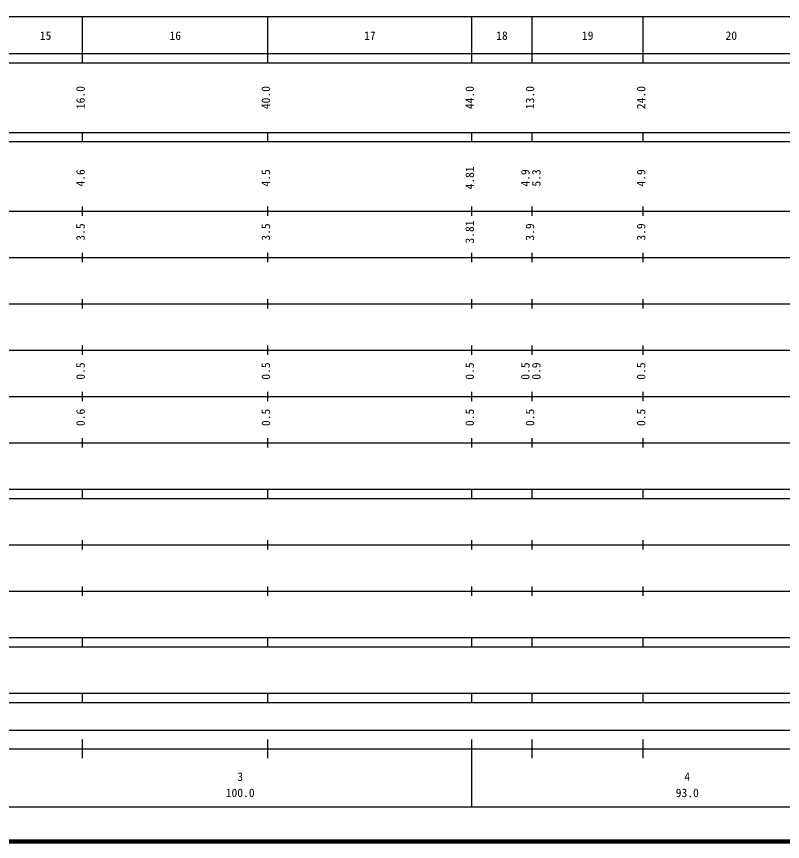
# Model space of a CAD drawing. Units: millimetres on the paper, enlarged 1000 times. Extents: x 40000 to 680000, y 20000 to 380000.
# Drawn here: x 269720 to 435052, y 20000 to 198000 of the extents above; entities that cross this region are included whole.
import ezdxf
from ezdxf.enums import TextEntityAlignment as Align

# ---------------------------------------------------------------- set-up
doc = ezdxf.new("R2010")
doc.units = ezdxf.units.MM
doc.header["$LTSCALE"] = 1000
doc.layers.add('M-TTL', color=2, linetype='Continuous', lineweight=140)
doc.layers.add('M-TTL-BAND', color=7, linetype='Continuous', lineweight=25)
doc.styles.add('ＭＳ ゴシック', font='')
doc.styles.get('ＭＳ ゴシック').set_extended_font_data('MS Gothic')

msp = doc.modelspace()

# ---------------------------------------------------------------- linework, layer by layer
at = {"layer": 'M-TTL'}
msp.add_line((40000, 20000), (680000, 20000), dxfattribs=at)
at = {"layer": 'M-TTL-BAND'}
for p, q in [((68000, 198000), (579000, 198000)), ((284000, 188000), (284000, 198000)), ((324000, 188000), (324000, 198000)), ((368000, 188000), (368000, 198000)), ((381000, 188000), (381000, 198000)), ((405000, 188000), (405000, 198000)), ((40000, 190000), (579000, 190000)), ((40000, 188000), (579000, 188000)), ((40000, 173000), (579000, 173000)), ((284000, 171000), (284000, 173000)), ((324000, 171000), (324000, 173000)), ((368000, 171000), (368000, 173000)), ((381000, 171000), (381000, 173000)), ((405000, 171000), (405000, 173000)), ((40000, 171000), (579000, 171000)), ((284000, 155000), (284000, 157000)), ((324000, 155000), (324000, 157000)), ((368000, 155000), (368000, 157000)), ((381000, 155000), (381000, 157000)), ((405000, 155000), (405000, 157000)), ((40000, 156000), (579000, 156000)), ((46000, 146000), (579000, 146000)), ((284000, 145000), (284000, 147000)), ((324000, 145000), (324000, 147000)), ((368000, 145000), (368000, 147000)), ((381000, 145000), (381000, 147000)), ((405000, 145000), (405000, 147000)), ((52000, 136000), (579000, 136000)), ((284000, 135000), (284000, 137000)), ((324000, 135000), (324000, 137000)), ((368000, 135000), (368000, 137000)), ((381000, 135000), (381000, 137000)), ((405000, 135000), (405000, 137000)), ((284000, 125000), (284000, 127000)), ((324000, 125000), (324000, 127000)), ((368000, 125000), (368000, 127000)), ((381000, 125000), (381000, 127000)), ((405000, 125000), (405000, 127000)), ((46000, 126000), (579000, 126000)), ((52000, 116000), (579000, 116000)), ((284000, 115000), (284000, 117000)), ((324000, 115000), (324000, 117000)), ((368000, 115000), (368000, 117000)), ((381000, 115000), (381000, 117000)), ((405000, 115000), (405000, 117000)), ((284000, 105000), (284000, 107000)), ((324000, 105000), (324000, 107000)), ((368000, 105000), (368000, 107000)), ((381000, 105000), (381000, 107000)), ((405000, 105000), (405000, 107000)), ((46000, 106000), (579000, 106000)), ((40000, 96000), (579000, 96000)), ((284000, 94000), (284000, 96000)), ((324000, 94000), (324000, 96000)), ((368000, 94000), (368000, 96000)), ((381000, 94000), (381000, 96000)), ((405000, 94000), (405000, 96000)), ((40000, 94000), (579000, 94000)), ((49000, 84000), (579000, 84000)), ((284000, 83000), (284000, 85000)), ((324000, 83000), (324000, 85000)), ((368000, 83000), (368000, 85000)), ((381000, 83000), (381000, 85000)), ((405000, 83000), (405000, 85000)), ((284000, 73000), (284000, 75000)), ((324000, 73000), (324000, 75000)), ((368000, 73000), (368000, 75000)), ((381000, 73000), (381000, 75000)), ((405000, 73000), (405000, 75000)), ((40000, 74000), (579000, 74000)), ((40000, 64000), (579000, 64000)), ((284000, 62000), (284000, 64000)), ((324000, 62000), (324000, 64000)), ((368000, 62000), (368000, 64000)), ((381000, 62000), (381000, 64000)), ((405000, 62000), (405000, 64000)), ((40000, 62000), (579000, 62000)), ((40000, 52000), (579000, 52000)), ((284000, 50000), (284000, 52000)), ((324000, 50000), (324000, 52000)), ((368000, 50000), (368000, 52000)), ((381000, 50000), (381000, 52000)), ((405000, 50000), (405000, 52000)), ((40000, 50000), (579000, 50000)), ((71000, 44000), (565000, 44000)), ((284000, 38000), (284000, 42000)), ((324000, 38000), (324000, 42000)), ((368000, 27500), (368000, 42000)), ((381000, 38000), (381000, 42000)), ((405000, 38000), (405000, 42000)), ((40000, 40000), (579000, 40000)), ((68000, 27500), (579000, 27500))]:
    msp.add_line(p, q, dxfattribs=at)

# ---------------------------------------------------------------- texts
at = {"layer": 'M-TTL-BAND', "style": 'ＭＳ ゴシック'}
for s, p in [('15', (276000, 192405)), ('16', (304000, 192405)), ('17', (346000, 192405)), ('18', (374500, 192405)), ('19', (393000, 192405)), ('20', (424000, 192405)), ('3', (318000, 32523)), ('4', (414500, 32523)), ('100.0', (318000, 29033)), ('93.0', (414500, 29033))]:
    msp.add_text(s, height=1833, dxfattribs=at).set_placement(p, align=Align.BOTTOM_CENTER)
for s, p in [('16.0', (285000, 180500)), ('40.0', (325000, 180500)), ('44.0', (369000, 180500)), ('13.0', (382000, 180500)), ('24.0', (406000, 180500)), ('4.81', (369000, 163174)), ('4.6', (285000, 163174)), ('4.5', (325000, 163174)), ('4.9', (381000, 163174)), ('5.3', (383370, 163174)), ('4.9', (406000, 163174)), ('3.5', (285000, 151500)), ('3.5', (325000, 151500)), ('3.81', (369000, 151500)), ('3.9', (382000, 151500)), ('3.9', (406000, 151500)), ('0.5', (285000, 121500)), ('0.5', (325000, 121500)), ('0.5', (369000, 121500)), ('0.5', (381000, 121500)), ('0.9', (383370, 121500)), ('0.5', (406000, 121500)), ('0.6', (285000, 111500)), ('0.5', (325000, 111500)), ('0.5', (369000, 111500)), ('0.5', (382000, 111500)), ('0.5', (406000, 111500))]:
    msp.add_text(s, height=1833, rotation=90, dxfattribs=at).set_placement(p, align=Align.BOTTOM_CENTER)

doc.saveas('drawing.dxf')
